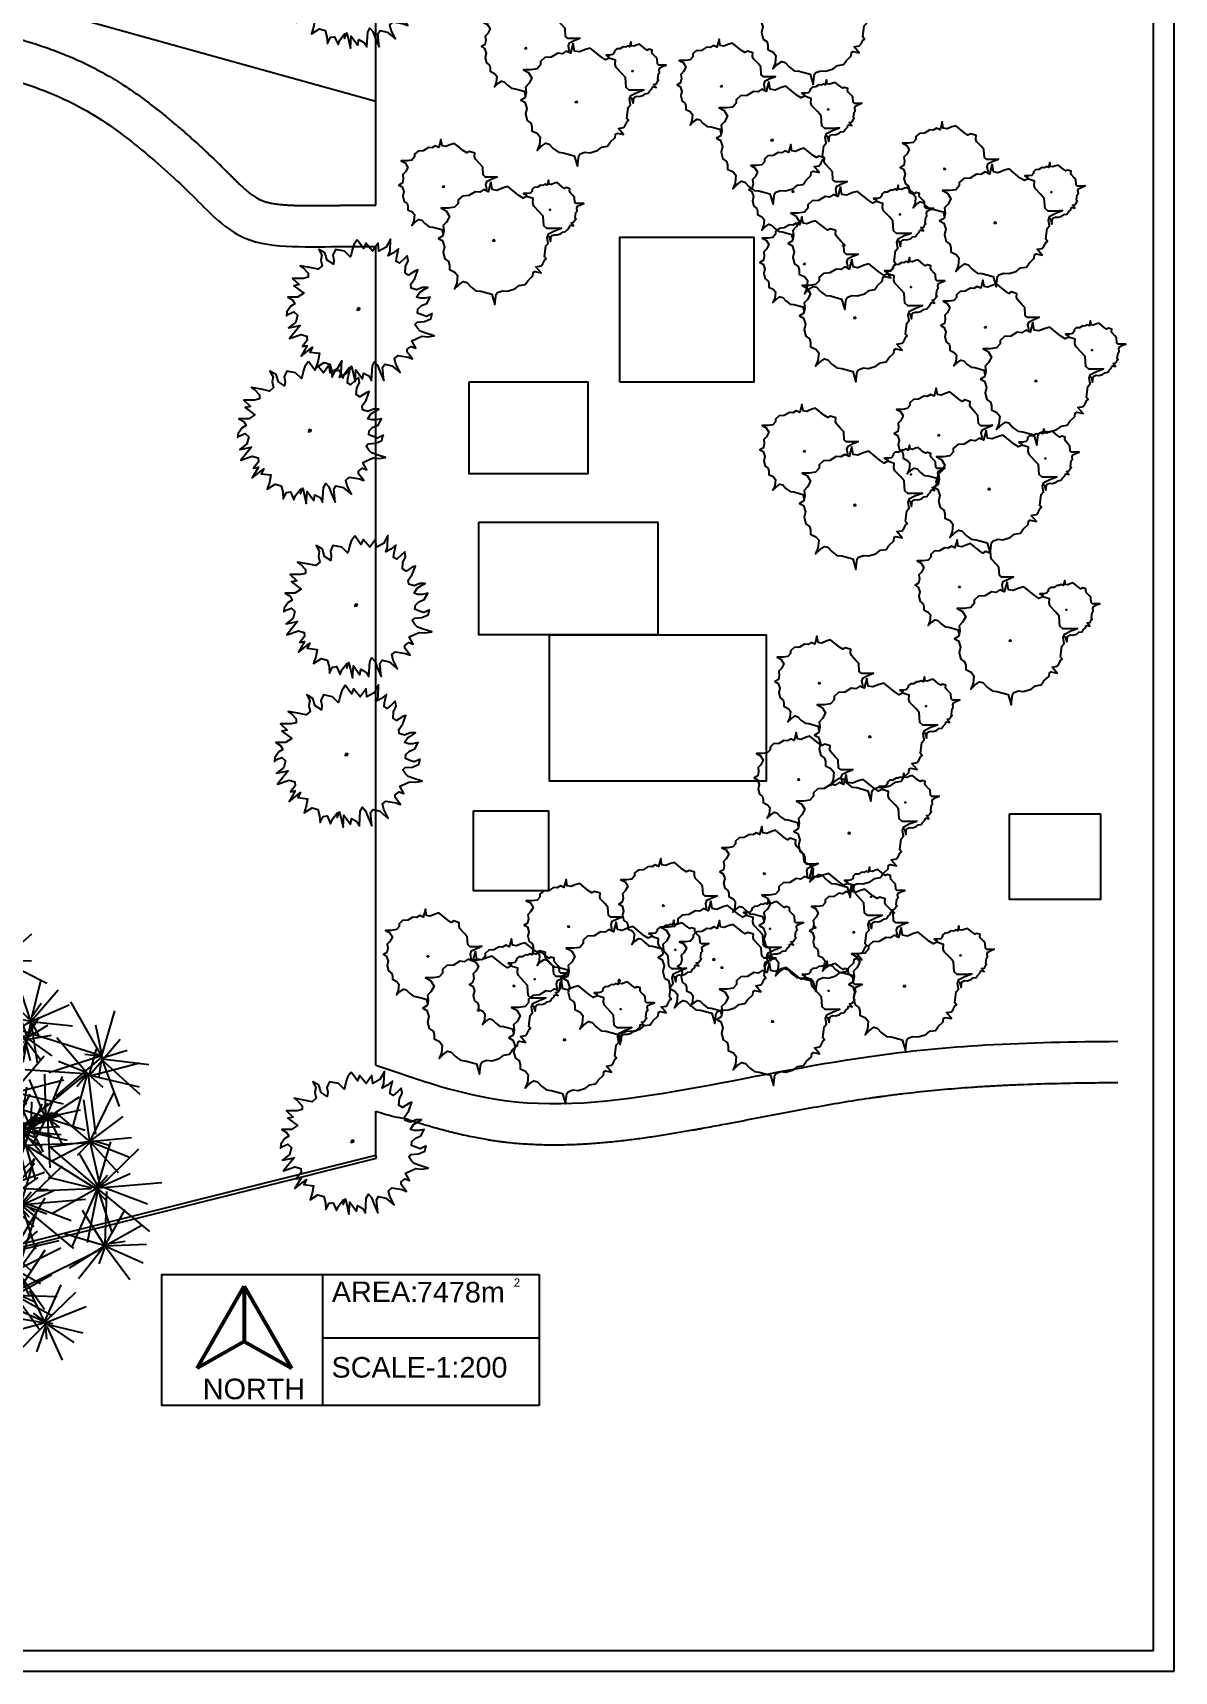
# Model space of a CAD drawing. Header units: millimetres. Extents: x -2023021 to 4454414, y -304659 to 993992.
# Drawn here: x 2099017 to 2154423, y 28816 to 108398 of the extents above; entities that cross this region are included whole.
import ezdxf

# ---------------------------------------------------------------- set-up
doc = ezdxf.new("R2010")
doc.units = ezdxf.units.MM
doc.header["$LTSCALE"] = 10
doc.header["$MEASUREMENT"] = 0
doc.linetypes.add('BANKLINE1', pattern=[5.5, 4, -1.5])
doc.layers.add('zelen', color=69, linetype='Continuous')
doc.styles.get("Standard").update_dxf_attribs({"font": 'arial.ttf'})

# ---------------------------------------------------------------- blocks, each defined once
blk = doc.blocks.new('*U16')
for points in [[(0, 1540.256), (-77.4954, 1428.4452), (-106.5784, 1341.501), (-135.636, 1217.295), (-155.0162, 1167.6126), (-280.9748, 1291.8186), (-474.7514, 1329.0804), (-532.892, 1204.8744), (-513.5118, 1105.5096), (-523.1892, 1006.1194), (-658.8506, 1093.089), (-707.2884, 1254.5568), (-842.9244, 1329.0804), (-775.1064, 1204.8744), (-794.4866, 1093.089), (-765.429, 968.8576), (-852.6272, 894.334), (-1036.701, 931.5958), (-1249.8832, 968.8576), (-1191.7426, 931.5958), (-1075.4614, 807.3898), (-1075.4614, 720.4456), (-1182.0398, 695.6044), (-1414.5768, 695.6044), (-1269.238, 558.9524), (-1385.5192, 534.1112), (-1172.3624, 372.6434), (-1307.9984, 285.6992), (-1521.1552, 285.6992), (-1414.5768, 223.5962), (-1366.139, 136.652), (-1453.3372, 86.9442), (-1540.5354, -37.2618), (-1550.2382, -124.206), (-1501.775, -86.9442), (-1385.5192, -37.2618), (-1307.9984, -111.7854), (-1346.7588, -260.8326), (-1501.775, -385.064), (-1249.8832, -335.3816), (-1482.3948, -621.0554), (-1230.503, -534.1112), (-1104.5444, -571.373), (-1094.8416, -658.3172), (-1201.42, -794.9692), (-1094.8416, -770.128), (-1230.503, -1006.1194), (-978.5858, -807.3898), (-1036.701, -919.1752), (-823.5442, -944.0164), (-852.6272, -1105.4842), (-901.065, -1254.5568), (-726.6686, -1142.746), (-600.71, -1180.0078), (-561.9496, -1316.6598), (-552.2722, -1465.707), (-484.4542, -1329.0804), (-397.2306, -1316.6598), (-319.7352, -1490.5482), (-280.9748, -1391.1834), (-174.3964, -1254.5568), (-174.3964, -1353.9216), (-125.9586, -1229.7156), (-48.4378, -1565.0718), (-29.0576, -1304.2392), (116.2812, -1502.9688), (135.6614, -1378.7628), (251.9172, -1440.8658), (310.0578, -1540.2306), (329.438, -1217.295), (377.8758, -1130.3254), (445.6938, -1204.8744), (494.157, -1341.501), (581.3552, -1540.2306), (552.2722, -1254.5568), (600.71, -1180.0078), (755.7516, -1217.295), (891.3876, -1329.0804), (939.8254, -1366.3422), (842.9498, -1180.0078), (813.8668, -1055.8018), (891.3876, -993.6988), (1114.2472, -1030.9606), (1211.1228, -1068.2224), (1094.867, -919.1752), (1094.867, -857.0722), (1182.0652, -794.9692), (1278.9408, -832.231), (1191.7426, -670.7378), (1414.6022, -571.373), (1540.5608, -583.7936), (1685.8996, -558.9524), (1521.1806, -509.27), (1375.8418, -459.5876), (1317.7012, -397.4846), (1259.5606, -310.515), (1308.0238, -260.8326), (1472.7174, -248.412), (1608.3788, -186.309), (1637.4364, -74.5236)], [(1647.1392, -74.5236), (1511.4778, -136.6266), (1433.9824, -111.7854), (1317.7012, -62.103), (1327.404, 24.8412), (1404.8994, 99.3648), (1521.1806, 149.0726), (1598.676, 285.6992), (1482.4202, 260.858), (1385.5192, 260.858), (1298.321, 285.6992), (1366.139, 397.4846), (1472.7174, 459.5876), (1540.5608, 496.8494), (1424.2796, 496.8494), (1298.321, 447.167), (1182.0652, 484.4288), (1172.3624, 571.3984), (1259.5606, 695.6044), (1327.404, 881.9134), (1259.5606, 857.0722), (1123.9246, 770.128), (1046.4038, 819.8104), (1056.1066, 956.437), (1114.2472, 1080.6684), (1094.867, 1192.4538), (1017.3462, 1117.9302), (920.4452, 1030.9606), (852.6272, 1068.2478), (862.33, 1167.6126), (901.0904, 1341.501), (794.512, 1254.5568), (678.2308, 1192.4538), (716.9912, 1291.8186), (726.6686, 1552.6766), (629.793, 1378.7628), (474.7768, 1291.8186), (455.3966, 1465.7324), (329.438, 1291.8186), (184.0992, 1465.7324), (135.6614, 1353.9216), (0, 1540.256)]]:
    blk.add_lwpolyline(points)
blk.add_lwpolyline([(9.7028, 49.6824), (0, 0), (48.4378, 12.4206), (58.1406, 37.2618)], close=True)
blk = doc.blocks.new('z_96')
at = {"color": 86, "linetype": 'Continuous'}
for p, q in [((-279.8, 149.9), (-254.2, 304.5)), ((-277.5, 143.8), (-209, 319.2)), ((0.6, 181.7), (29.5, 299.6)), ((-282.5, 143.4), (-440.4, 263.7)), ((-279.3, 139.9), (-326.8, 270.9)), ((1.7, 182.4), (-92.5, 262.1)), ((-2.3, 183.5), (-55.4, 292.1)), ((3.6, 188.7), (58.7, 265.3)), ((5.7, 184.9), (91.8, 284.8)), ((395.6, 94.6), (438.6, 246.5)), ((-276.5, 141.1), (-146.8, 221.3)), ((-9.6, 182.8), (-129.6, 222.9)), ((393.4, 89.6), (354, 209.2)), ((-292.1, 134.2), (-430.8, 180.4)), ((-280.1, 150.3), (-304, 174)), ((-260.4, 142.3), (-97.9, 156.1)), ((-5.7, 186.4), (-99.8, 114.3)), ((-4.6, 181.6), (-86.6, 72.3)), ((-0.6, 184.6), (125.7, 194.4)), ((1.5, 182.8), (69.9, 77.5)), ((9.8, 182.3), (88, 114.6)), ((393.4, 89.6), (284.7, 153.1)), ((393.4, 89.6), (479.1, 181.8)), ((-283.2, 138.5), (-471.2, 114.9)), ((-279.1, 142.3), (-397.9, 16.9)), ((-285.6, 136.6), (-375, 92.2)), ((-277.6, 139.7), (-313.4, -1.1)), ((-279.1, 135.4), (-307.4, 99.5)), ((-278.4, 130.6), (-221.9, 40)), ((-277.5, 137.2), (-129.1, 19.3)), ((-263.2, 140.3), (-131, 113.5)), ((393.4, 89.6), (514.5, 123.6)), ((-71.7, -35.5), (-42.1, 65.4)), ((393.4, 89.6), (273.9, 50.1)), ((393.4, 89.6), (293.9, 12.5)), ((391.3, 83.5), (363.2, 41.9)), ((393.4, 89.6), (493.5, 13.4)), ((393.4, 89.6), (516.7, 64.5)), ((393.4, 89.6), (442.6, -26.2)), ((409.2, 93.4), (456.4, 89)), ((-74.7, -24.6), (-111.9, 37.5)), ((164.1, -89.9), (142.7, 11.7)), ((163.4, -89), (238.9, 7.6)), ((-237.5, -199.4), (-267, -22)), ((-234, -202.3), (-196.3, -40.6)), ((-75, -39.2), (-157.1, -75.4)), ((-74, -33), (-152.4, -40.5)), ((-65.2, -32.9), (-135.5, -11.4)), ((-76.2, -35.8), (-103.5, -105.8)), ((-80, -28.7), (-89.9, -20)), ((-72.5, -35.1), (-71.9, -112)), ((-70.4, -41.1), (3.7, -57.1)), ((-69.9, -39.6), (-38.4, -102.6)), ((-68.1, -28.4), (-55.8, -19.3)), ((159.3, -86.3), (85.5, -28.7)), ((167, -88.4), (276, -24.7)), ((167.1, -94.6), (37.3, -175)), ((161.1, -92.4), (74, -95.2)), ((163.4, -86.5), (137.7, -55.7)), ((164.5, -93.4), (157.3, -141.4)), ((160.4, -93), (267.6, -148.2)), ((164.2, -92.2), (234.3, -170.2)), ((165.3, -92), (295.7, -74)), ((166.9, -90.5), (187.1, -100.1)), ((168.3, -88.4), (194, -71.5)), ((163.6, -101.8), (119, -170.9)), ((167, -104.1), (188, -212.9)), ((-237.4, -199.3), (-392.1, -169)), ((-242.3, -196.3), (-391.5, -241.3)), ((-246.4, -194), (-283.1, -163.8)), ((-231, -196), (-205.2, -161.9)), ((-242.2, -199.4), (-329.5, -310.3)), ((-241, -201.7), (-259.1, -277.3)), ((-242.2, -201.7), (-47.9, -207.3)), ((-236.2, -200.9), (-139.2, -306.8)), ((-230.8, -205.8), (-146.5, -236))]:
    blk.add_line(p, q, dxfattribs=at)
at = {"color": 251, "linetype": 'Continuous'}
for p, q in [((-4.6, -3.2), (0.8, 176.4)), ((-17.8, -5.6), (-274.7, 141.8)), ((0, 0), (389.1, 84.4)), ((-10.4, -6), (-235.7, -205.3)), ((-16, -6.1), (-74.7, -37.4)), ((-5, -18.9), (163.8, -91.6))]:
    blk.add_line(p, q, dxfattribs=at)
blk = doc.blocks.new('сосна 1')
for p, rotation in [((317.7, 388.3), 121.1570021628385), ((-412.6, 386.5), 205.4822314301707), ((-136.5, 361.1), 177.7388340989747), ((-117.1, 122.3), 55.05972244949476), ((-351.5, 121.7), 257.3134436407499), ((-143.1, -5.5), 121.1570021628385), ((285.8, 9.1), 60.73020616460848), ((-343.1, -101.5), 57.88453704712605), ((234.4, -65.1), 73.86762904044271), ((-274, 161.3), 177.7388340989747), ((173.8, 17), 349.7944254651076), ((326.9, 45.9), 177.7388340989747), ((98.1, -4.6), 177.7388340989747), ((-502.4, -282.3), 279.7984529833926), ((-175.3, -367), 63.19571700542104), ((-48.9, -393.6), 342.5348703671633), ((260.9, -458.6), 13.7229345296671)]:
    blk.add_blockref('z_96', p, dxfattribs=dict(rotation=rotation))
blk = doc.blocks.new('Clump of Trees or Bushes - plan')
for points in [[(-10.993, 56.487), (-9.228, 58.426), (-10.144, 63.512), (-8.923, 67.033), (-3.43, 69.772), (2.673, 72.119), (-2.82, 71.728), (-10.449, 71.728), (-13.195, 74.075), (-13.806, 83.073), (-16.857, 86.594), (-22.045, 92.071), (-22.961, 94.81), (-22.656, 98.722), (-28.759, 100.678), (-31.811, 99.113), (-35.472, 101.461), (-45.543, 109.676), (-49.815, 108.503), (-55.308, 106.155), (-59.58, 106.938), (-60.801, 113.98), (-63.242, 104.982), (-67.209, 106.938), (-70.872, 104.59), (-74.839, 104.982), (-80.637, 101.461), (-86.435, 101.069), (-90.402, 97.548), (-90.402, 94.419), (-93.454, 90.898), (-98.947, 90.115), (-105.66, 90.115), (-101.083, 87.768), (-98.031, 82.682), (-100.778, 77.596), (-103.829, 74.466), (-103.219, 69.772), (-104.134, 65.077), (-108.102, 62.73), (-104.439, 60.774), (-102.609, 55.297), (-103.829, 50.211), (-102.303, 44.342), (-98.947, 41.995), (-98.031, 38.865), (-98.031, 34.953), (-93.148, 32.606), (-90.707, 29.476), (-91.317, 22.434), (-93.454, 17.348), (-89.487, 21.26), (-85.519, 23.999), (-82.468, 23.216), (-78.806, 19.304), (-74.228, 15.783), (-69.956, 15.392), (-59.886, 12.653), (-58.254, 7.074)], [(59.448, 5.262), (60.936, 4.858), (62.652, -1.011), (63.415, 4.858), (64.178, 5.836), (66.848, 6.814), (69.709, 6.569), (73.905, 7.792), (76.385, 9.748), (79.627, 10.237), (81.153, 12.438), (84.014, 15.127), (84.205, 17.084), (85.158, 17.573), (88.591, 16.839), (85.73, 20.262), (88.591, 20.751), (89.545, 21.974), (90.689, 24.174), (91.452, 24.663), (90.499, 25.886), (91.261, 31.999), (92.596, 33.466), (92.024, 36.645), (92.787, 38.845), (96.22, 40.557), (100.035, 42.024), (96.602, 41.779), (91.834, 41.779), (90.117, 43.246), (89.736, 48.871), (87.828, 51.071), (84.586, 54.494), (84.014, 56.206), (84.205, 58.651), (80.39, 59.873), (78.483, 58.895), (76.194, 60.362), (69.9, 65.497), (67.23, 64.764), (63.797, 63.297), (61.126, 63.786), (60.364, 68.187), (58.838, 62.563), (56.358, 63.786), (54.07, 62.319), (51.59, 62.563), (47.966, 60.362), (44.343, 60.118), (41.863, 57.917), (41.863, 55.961), (39.956, 53.761), (36.523, 53.272), (32.327, 53.272), (35.187, 51.805), (36.641, 49.381)]]:
    blk.add_lwpolyline(points)
for points in [[(-4.577, 66.508), (-7.629, 55.261), (-12.588, 57.706), (-17.166, 54.772), (-22.125, 55.261), (-29.372, 50.86), (-36.62, 50.371), (-41.579, 45.969), (-41.579, 42.057), (-45.393, 37.656), (-52.259, 36.678), (-60.651, 36.678), (-54.93, 33.743), (-51.115, 27.386), (-54.548, 21.029), (-58.363, 17.116), (-57.6, 11.248), (-58.744, 5.38), (-63.703, 2.446), (-59.126, 0), (-56.837, -6.846), (-58.363, -13.203), (-56.455, -20.539), (-52.259, -23.473), (-51.115, -27.385), (-51.115, -32.275), (-45.012, -35.21), (-41.96, -39.122), (-42.723, -47.924), (-45.393, -54.282), (-40.434, -49.391), (-35.475, -45.968), (-31.661, -46.946), (-27.083, -51.837), (-21.362, -56.238), (-16.021, -56.727), (-3.433, -60.15), (0, -71.887), (1.526, -60.15), (3.052, -58.194), (8.392, -56.238), (14.114, -56.727), (22.506, -54.282), (27.465, -50.369), (33.949, -49.391), (37.001, -44.99), (42.723, -39.611), (43.104, -35.699), (45.012, -34.721), (51.878, -36.188), (46.156, -29.341), (51.878, -28.363), (53.785, -25.918), (56.074, -21.517), (57.6, -20.539), (55.692, -18.094), (57.218, -5.868), (59.888, -2.934), (58.744, 3.424), (60.27, 7.825), (67.136, 11.248), (74.765, 14.182), (67.899, 13.693), (58.363, 13.693), (54.93, 16.627), (54.167, 27.875), (50.352, 32.276), (43.867, 39.123), (42.723, 42.546), (43.104, 47.436), (35.475, 49.882), (31.661, 47.925), (27.083, 50.86), (14.495, 61.129), (9.155, 59.662), (2.289, 56.728), (-3.052, 57.706)], [(-58.055, 61.947), (-58.97, 60.774), (-57.139, 60.774)], [(62.08, 35.667), (61.508, 34.933), (62.652, 34.933)], [(-1.144, 1.468), (-2.289, 0), (0, 0)]]:
    blk.add_lwpolyline(points, close=True)

msp = doc.modelspace()

# ---------------------------------------------------------------- linework, layer by layer
at = {"transparency": 33554687}
for p, q in [((2154423, 28816), (2154423, 151775)), ((2153423, 29816), (2153423, 150797)), ((2115667, 100018), (2115667, 141377)), ((2089993, 112217), (2115667, 105069)), ((2115667, 58259), (2115667, 98017)), ((2115667, 53889), (2115667, 56016)), ((2031559, 32786), (2115667, 53889)), ((2031596, 32641), (2115704, 53744)), ((2115704, 53744), (2115667, 53889)), ((2105261, 48086), (2105261, 41730)), ((2105261, 48086), (2123592, 48086)), ((2113098, 41730), (2113098, 48086)), ((2123592, 48086), (2123592, 41730)), ((2113098, 45006), (2123592, 45006)), ((2123592, 41730), (2105261, 41730)), ((1990353, 29816), (2129731, 29816)), ((2129731, 29816), (2153423, 29816)), ((1990353, 28816), (2129731, 28816)), ((2129731, 28816), (2154423, 28816))]:
    msp.add_line(p, q, dxfattribs=at)
at = {"lineweight": 53, "transparency": 33554687}
for p, q in [((2106989, 43541), (2109282, 47512)), ((2109282, 47512), (2111575, 43541)), ((2109282, 47512), (2109282, 44837)), ((2109282, 44837), (2106989, 43541)), ((2109282, 44837), (2111575, 43541))]:
    msp.add_line(p, q, dxfattribs=at)
at = {"transparency": 33554687}
for points in [[(2127489, 91443), (2134026, 91443), (2134026, 98447), (2127489, 98447)], [(2120194, 91443), (2125959, 91443), (2125959, 86975), (2120194, 86975)], [(2120664, 84624), (2129360, 84624), (2129360, 79159), (2120664, 79159)], [(2124100, 79159), (2134620, 79159), (2134620, 72046), (2124100, 72046)], [(2120404, 70613), (2124050, 70613), (2124050, 66724), (2120404, 66724)], [(2146420, 70468), (2150847, 70468), (2150847, 66297), (2146420, 66297)]]:
    msp.add_lwpolyline(points, close=True, dxfattribs=at)
for points, knots in [([(2076305, 116852), (2076967, 116019), (2077015, 115844), (2077111, 115497), (2077159, 115326), (2077256, 114987), (2077304, 114820), (2077404, 114489), (2077454, 114326), (2077558, 114004), (2077611, 113846), (2077678, 113656), (2077689, 113623), (2077704, 113581), (2077708, 113572), (2077714, 113555), (2077717, 113546), (2077727, 113519), (2077733, 113501), (2077753, 113448), (2077766, 113413), (2077804, 113309), (2077831, 113241), (2077891, 113087), (2077926, 113002), (2077997, 112837), (2078032, 112757), (2078105, 112601), (2078142, 112525), (2078217, 112379), (2078255, 112308), (2078325, 112184), (2078357, 112130), (2078398, 112065), (2078406, 112052), (2078417, 112034), (2078421, 112029), (2078428, 112018), (2078432, 112012), (2078439, 112000), (2078443, 111994), (2078455, 111977), (2078463, 111965), (2078487, 111929), (2078503, 111906), (2078552, 111835), (2078587, 111788), (2078671, 111677), (2078722, 111613), (2078828, 111486), (2078884, 111423), (2078999, 111298), (2079059, 111236), (2079183, 111114), (2079247, 111053), (2079379, 110932), (2079447, 110873), (2079587, 110755), (2079659, 110697), (2079806, 110582), (2079881, 110525), (2080035, 110413), (2080113, 110358), (2080218, 110286), (2080243, 110270), (2080304, 110229), (2080341, 110205), (2080388, 110174), (2080399, 110167), (2080417, 110155), (2080425, 110150), (2080441, 110140), (2080449, 110135), (2080473, 110120), (2080489, 110110), (2080537, 110080), (2080569, 110060), (2080665, 110002), (2080729, 109964), (2080899, 109866), (2081006, 109807), (2081220, 109696), (2081326, 109644), (2081539, 109545), (2081645, 109500), (2081856, 109415), (2081961, 109376), (2082152, 109311), (2082237, 109284), (2082408, 109235), (2082493, 109213), (2082598, 109188), (2082620, 109184), (2082654, 109176), (2082668, 109173), (2082686, 109170), (2082691, 109168), (2082701, 109166), (2082706, 109165), (2082721, 109162), (2082731, 109160), (2082762, 109154), (2082782, 109150), (2082845, 109139), (2082886, 109132), (2083000, 109114), (2083073, 109104), (2083223, 109086), (2083299, 109079), (2083454, 109065), (2083533, 109060), (2083695, 109051), (2083777, 109048), (2083944, 109043), (2084029, 109042), (2084202, 109041), (2084290, 109042), (2084468, 109044), (2084559, 109046), (2084743, 109051), (2084836, 109055), (2085025, 109062), (2085121, 109067), (2085315, 109076), (2085413, 109081), (2085612, 109092), (2085712, 109097), (2085916, 109108), (2086019, 109114), (2086153, 109120), (2086183, 109122), (2086224, 109124), (2086234, 109124), (2086256, 109126), (2086268, 109126), (2086291, 109127), (2086303, 109128), (2086337, 109129), (2086361, 109131), (2086430, 109134), (2086477, 109136), (2086616, 109142), (2086709, 109146), (2086987, 109157), (2087173, 109163), (2087728, 109178), (2088098, 109185), (2089100, 109191), (2089730, 109183), (2090489, 109160), (2090618, 109155), (2091004, 109140), (2091261, 109128), (2091623, 109108), (2091727, 109102), (2091899, 109091), (2091968, 109087), (2092063, 109081), (2092089, 109079), (2092141, 109076), (2092168, 109074), (2092246, 109068), (2092299, 109065), (2092456, 109053), (2092561, 109046), (2092877, 109021), (2093088, 109002), (2093670, 108948), (2094041, 108907), (2094787, 108814), (2095160, 108761), (2095908, 108641), (2096283, 108573), (2097032, 108421), (2097406, 108336), (2097971, 108194), (2098162, 108143), (2098441, 108066), (2098529, 108041), (2098704, 107989), (2098792, 107963), (2099056, 107882), (2099231, 107826), (2099678, 107677), (2099950, 107580), (2100490, 107372), (2100758, 107262), (2101292, 107028), (2101557, 106904), (2102083, 106641), (2102343, 106502), (2102617, 106346), (2102634, 106336), (2102667, 106317), (2102684, 106307), (2102734, 106278), (2102767, 106258), (2102867, 106200), (2102933, 106160), (2103129, 106040), (2103259, 105959), (2103575, 105755), (2103760, 105630), (2104123, 105377), (2104301, 105248), (2104651, 104988), (2104823, 104856), (2105162, 104591), (2105328, 104457), (2105546, 104279), (2105601, 104234), (2105676, 104171), (2105697, 104154), (2105738, 104120), (2105758, 104103), (2105798, 104070), (2105818, 104053), (2105878, 104003), (2105918, 103969), (2106037, 103868), (2106117, 103800), (2106354, 103596), (2106511, 103459), (2106919, 103096), (2107169, 102868), (2107665, 102403), (2107910, 102167), (2108184, 101898), (2108213, 101870), (2108264, 101819), (2108285, 101798), (2108312, 101772), (2108317, 101766), (2108327, 101757), (2108331, 101753), (2108339, 101744), (2108344, 101740), (2108356, 101728), (2108365, 101719), (2108390, 101694), (2108406, 101678), (2108456, 101628), (2108489, 101595), (2108578, 101506), (2108634, 101450), (2108743, 101341), (2108797, 101288), (2108902, 101185), (2108954, 101135), (2109055, 101038), (2109105, 100991), (2109202, 100901), (2109250, 100858), (2109344, 100776), (2109389, 100737), (2109479, 100663), (2109522, 100628), (2109607, 100562), (2109648, 100532), (2109721, 100481), (2109752, 100459), (2109813, 100419), (2109843, 100400), (2109901, 100365), (2109929, 100349), (2109984, 100320), (2110010, 100306), (2110042, 100291), (2110048, 100289), (2110058, 100284), (2110062, 100282), (2110069, 100279), (2110072, 100278), (2110081, 100274), (2110087, 100271), (2110099, 100266), (2110105, 100263), (2110124, 100255), (2110137, 100250), (2110175, 100235), (2110201, 100226), (2110257, 100207), (2110286, 100198), (2110347, 100180), (2110379, 100171), (2110445, 100155), (2110480, 100146), (2110552, 100131), (2110589, 100124), (2110665, 100109), (2110705, 100103), (2110787, 100090), (2110829, 100084), (2110915, 100073), (2110959, 100068), (2111065, 100056), (2111128, 100050), (2111258, 100040), (2111325, 100035), (2111461, 100027), (2111531, 100023), (2111622, 100019), (2111642, 100018), (2111669, 100017), (2111676, 100017), (2111694, 100016), (2111706, 100016), (2111743, 100015), (2111767, 100014), (2111840, 100011), (2111889, 100010), (2112036, 100006), (2112135, 100005), (2112366, 100002), (2112499, 100002), (2112767, 100002), (2112903, 100003), (2113177, 100006), (2113316, 100008), (2113596, 100012), (2113738, 100014), (2113922, 100016), (2113961, 100017), (2114023, 100017), (2114044, 100018), (2114079, 100018), (2114093, 100018), (2114117, 100018), (2114128, 100018), (2114160, 100019), (2114181, 100019), (2114245, 100019), (2114288, 100020), (2114416, 100020), (2114501, 100021), (2114756, 100021), (2114925, 100021), (2115289, 100020), (2115483, 100019), (2115676, 100018)], [0, 0, 0, 0, 551.308871, 551.308871, 1102.617742, 1102.617742, 1653.926613, 1653.926613, 2205.235484, 2205.235484, 2756.544355, 2756.544355, 2873.000078, 2873.000078, 2904.699615, 2904.699615, 2936.399151, 2936.399151, 2999.798225, 2999.798225, 3126.596371, 3126.596371, 3380.192664, 3380.192664, 3707.990766, 3707.990766, 4035.788868, 4035.788868, 4363.586969, 4363.586969, 4691.385071, 4691.385071, 4960.463831, 4960.463831, 5026.647461, 5026.647461, 5053.543218, 5053.543218, 5084.846652, 5084.846652, 5116.150086, 5116.150086, 5178.756954, 5178.756954, 5303.970689, 5303.970689, 5554.39816, 5554.39816, 5900.124763, 5900.124763, 6245.851365, 6245.851365, 6591.577967, 6591.577967, 6937.304569, 6937.304569, 7283.031172, 7283.031172, 7628.757774, 7628.757774, 7974.484376, 7974.484376, 8320.210979, 8320.210979, 8428.279498, 8428.279498, 8583.412778, 8583.412778, 8627.916027, 8627.916027, 8661.321834, 8661.321834, 8694.727642, 8694.727642, 8761.539256, 8761.539256, 8895.162486, 8895.162486, 9162.408945, 9162.408945, 9607.28874, 9607.28874, 10052.168535, 10052.168535, 10497.04833, 10497.04833, 10941.928125, 10941.928125, 11309.697217, 11309.697217, 11677.466309, 11677.466309, 11771.73811, 11771.73811, 11829.171802, 11829.171802, 11851.381969, 11851.381969, 11873.592136, 11873.592136, 11918.01247, 11918.01247, 12006.853138, 12006.853138, 12184.534473, 12184.534473, 12484.55374, 12484.55374, 12784.573007, 12784.573007, 13084.592274, 13084.592274, 13384.611541, 13384.611541, 13684.630808, 13684.630808, 13984.650075, 13984.650075, 14284.669342, 14284.669342, 14584.688608, 14584.688608, 14884.707875, 14884.707875, 15184.727142, 15184.727142, 15484.746409, 15484.746409, 15784.765676, 15784.765676, 15871.817931, 15871.817931, 15901.541884, 15901.541884, 15934.80958, 15934.80958, 15968.077275, 15968.077275, 16034.612666, 16034.612666, 16167.683449, 16167.683449, 16433.825013, 16433.825013, 16966.108141, 16966.108141, 18030.674398, 18030.674398, 19851.69455, 19851.69455, 20223.362427, 20223.362427, 20966.69818, 20966.69818, 21267.128114, 21267.128114, 21465.014406, 21465.014406, 21540.589099, 21540.589099, 21616.163793, 21616.163793, 21767.31318, 21767.31318, 22069.611954, 22069.611954, 22674.209502, 22674.209502, 23732.192988, 23732.192988, 24790.176475, 24790.176475, 25848.159961, 25848.159961, 26906.143447, 26906.143447, 27445.827103, 27445.827103, 27694.988155, 27694.988155, 27944.149207, 27944.149207, 28442.471311, 28442.471311, 29217.242, 29217.242, 29992.012689, 29992.012689, 30766.783379, 30766.783379, 31541.554068, 31541.554068, 31592.124365, 31592.124365, 31642.694661, 31642.694661, 31743.835255, 31743.835255, 31946.116442, 31946.116442, 32350.678815, 32350.678815, 32948.089323, 32948.089323, 33545.49983, 33545.49983, 34142.910337, 34142.910337, 34740.320844, 34740.320844, 34940.704997, 34940.704997, 35017.362881, 35017.362881, 35091.910595, 35091.910595, 35166.458309, 35166.458309, 35315.553737, 35315.553737, 35613.744593, 35613.744593, 36210.126305, 36210.126305, 37177.871106, 37177.871106, 38145.615906, 38145.615906, 38260.775994, 38260.775994, 38346.217423, 38346.217423, 38366.844657, 38366.844657, 38383.639065, 38383.639065, 38400.433473, 38400.433473, 38434.022289, 38434.022289, 38501.19992, 38501.19992, 38635.555183, 38635.555183, 38871.416378, 38871.416378, 39107.277572, 39107.277572, 39343.138766, 39343.138766, 39578.99996, 39578.99996, 39814.861155, 39814.861155, 40050.722349, 40050.722349, 40286.583543, 40286.583543, 40522.444738, 40522.444738, 40712.993385, 40712.993385, 40903.542032, 40903.542032, 41094.090679, 41094.090679, 41284.639326, 41284.639326, 41328.772485, 41328.772485, 41358.347763, 41358.347763, 41381.413101, 41381.413101, 41427.543777, 41427.543777, 41473.674454, 41473.674454, 41565.935806, 41565.935806, 41740.782504, 41740.782504, 41915.629202, 41915.629202, 42090.475901, 42090.475901, 42265.322599, 42265.322599, 42440.169297, 42440.169297, 42615.015995, 42615.015995, 42789.862693, 42789.862693, 42964.709392, 42964.709392, 43202.612229, 43202.612229, 43440.515065, 43440.515065, 43678.417902, 43678.417902, 43745.534736, 43745.534736, 43766.935548, 43766.935548, 43807.002596, 43807.002596, 43887.136691, 43887.136691, 44047.404881, 44047.404881, 44367.941262, 44367.941262, 44792.692076, 44792.692076, 45217.44289, 45217.44289, 45642.193705, 45642.193705, 46066.944519, 46066.944519, 46183.124603, 46183.124603, 46246.711264, 46246.711264, 46285.697685, 46285.697685, 46316.843433, 46316.843433, 46379.13493, 46379.13493, 46503.717925, 46503.717925, 46752.883914, 46752.883914, 47251.215891, 47251.215891, 47828.705491, 47828.705491, 47828.705491, 47828.705491]), ([(2074987, 115667), (2075240, 114743), (2075687, 113120), (2076824, 110432), (2079144, 108400), (2082508, 106842), (2086875, 107228), (2092085, 107195), (2097313, 106515), (2101566, 104839), (2104467, 102644), (2106851, 100461), (2108938, 98235), (2111684, 97962), (2113499, 98017), (2114546, 98021), (2115667, 98017)], [72.263661, 72.263661, 72.263661, 72.263661, 2952.573778, 5127.374557, 8715.174637, 11908.574211, 15977.303059, 21555.045974, 27638.730888, 31642.876209, 35124.07427, 38442.287513, 41476.501616, 43838.242865, 46373.196882, 46983.530157, 46983.530157, 46983.530157, 46983.530157]), ([(2115667, 58259), (2117728, 57543), (2122608, 55845), (2130884, 56989), (2138501, 58655), (2145528, 59326), (2149543, 59397), (2151685, 59411)], [0, 0, 0, 0, 6471.742853, 15326.699115, 24389.217114, 30013.973047, 36438.043659, 36438.043659, 36438.043659, 36438.043659]), ([(2115667, 56016), (2115667, 56016), (2116300, 55817), (2116761, 55711), (2116993, 55695), (2117501, 55532), (2117758, 55452), (2118275, 55297), (2118536, 55222), (2119063, 55078), (2119328, 55010), (2119865, 54881), (2120136, 54821), (2120638, 54720), (2120868, 54677), (2121152, 54630), (2121204, 54622), (2121360, 54598), (2121464, 54582), (2121587, 54565), (2121606, 54562), (2121641, 54558), (2121657, 54556), (2121690, 54551), (2121706, 54549), (2121755, 54543), (2121788, 54538), (2121886, 54526), (2121951, 54519), (2122147, 54496), (2122277, 54483), (2122679, 54446), (2122950, 54427), (2123490, 54399), (2123760, 54391), (2124297, 54384), (2124566, 54385), (2125100, 54397), (2125367, 54407), (2125898, 54434), (2126163, 54452), (2126690, 54494), (2126952, 54518), (2127476, 54572), (2127736, 54602), (2128255, 54667), (2128513, 54701), (2129027, 54775), (2129283, 54813), (2129792, 54893), (2130045, 54934), (2130549, 55019), (2130799, 55062), (2131085, 55113), (2131121, 55119), (2131194, 55132), (2131230, 55139), (2131339, 55158), (2131412, 55171), (2131629, 55210), (2131774, 55237), (2132208, 55316), (2132495, 55370), (2133250, 55512), (2133714, 55601), (2134639, 55778), (2135098, 55866), (2136014, 56039), (2136469, 56123), (2137377, 56287), (2137829, 56367), (2138731, 56517), (2139181, 56588), (2139728, 56669), (2139827, 56683), (2139953, 56701), (2139981, 56705), (2140037, 56713), (2140065, 56717), (2140150, 56729), (2140206, 56736), (2140375, 56759), (2140488, 56774), (2140826, 56819), (2141052, 56847), (2141732, 56928), (2142186, 56977), (2142857, 57043), (2143073, 57063), (2143723, 57120), (2144156, 57155), (2144831, 57202), (2145072, 57217), (2145381, 57236), (2145448, 57240), (2145583, 57248), (2145650, 57251), (2145852, 57262), (2145987, 57269), (2146391, 57290), (2146661, 57302), (2147472, 57335), (2148014, 57352), (2149101, 57379), (2149646, 57389), (2150689, 57403), (2151186, 57408), (2151685, 57411)], [0, 0, 0, 0, 1526.834118, 1526.834118, 2290.251177, 2290.251177, 3053.668236, 3053.668236, 3817.085295, 3817.085295, 4580.502354, 4580.502354, 5343.919413, 5343.919413, 5982.135758, 5982.135758, 6124.206566, 6124.206566, 6408.348182, 6408.348182, 6459.138017, 6459.138017, 6503.408485, 6503.408485, 6547.678953, 6547.678953, 6636.21989, 6636.21989, 6813.301763, 6813.301763, 7167.465509, 7167.465509, 7905.167901, 7905.167901, 8642.870294, 8642.870294, 9380.572686, 9380.572686, 10118.275079, 10118.275079, 10855.977471, 10855.977471, 11593.679864, 11593.679864, 12331.382256, 12331.382256, 13069.084649, 13069.084649, 13806.787041, 13806.787041, 14544.489434, 14544.489434, 15282.191826, 15282.191826, 15390.17519, 15390.17519, 15498.158554, 15498.158554, 15714.125282, 15714.125282, 16146.058739, 16146.058739, 17009.925651, 17009.925651, 18419.695856, 18419.695856, 19829.466061, 19829.466061, 21239.236265, 21239.236265, 22649.00647, 22649.00647, 24058.776675, 24058.776675, 24366.581719, 24366.581719, 24454.864219, 24454.864219, 24543.146719, 24543.146719, 24719.711718, 24719.711718, 25072.841718, 25072.841718, 25779.101716, 25779.101716, 27191.621712, 27191.621712, 27861.495725, 27861.495725, 29201.243749, 29201.243749, 29944.723242, 29944.723242, 30151.967367, 30151.967367, 30359.211493, 30359.211493, 30773.699744, 30773.699744, 31602.676247, 31602.676247, 33260.629252, 33260.629252, 34918.582258, 34918.582258, 36425.007982, 36425.007982, 36425.007982, 36425.007982])]:
    msp.add_open_spline(points, degree=3, knots=knots, dxfattribs=at)

# ---------------------------------------------------------------- block references
at = {"transparency": 33554687, "xscale": 16.17208348636941, "yscale": 16.17208348636941, "zscale": 16.17208348636941}
msp.add_blockref('сосна 1', (2092453, 53972), dxfattribs=at)
at = {"layer": 'zelen', "transparency": 33554687}
for name, p, xscale, yscale, zscale in [('*U16', (2114542, 111126), 2.218021895684851, 2.218021895697659, 2.218021895684851), ('Clump of Trees or Bushes - plan', (2136901, 108980), 43.11638107232748, 43.11638107232748, 43.11638107232748), ('Clump of Trees or Bushes - plan', (2125451, 105019), 43.11638107232748, 43.11638107232748, 43.11638107232748), ('Clump of Trees or Bushes - plan', (2134949, 103165), 43.11638107232748, 43.11638107232748, 43.11638107232748), ('Clump of Trees or Bushes - plan', (2145783, 99150), 43.11638107232748, 43.11638107232748, 43.11638107232748), ('Clump of Trees or Bushes - plan', (2121450, 98296), 43.11638107232748, 43.11638107232748, 43.11638107232748), ('Clump of Trees or Bushes - plan', (2138428, 98059), 43.11638107232748, 43.11638107232748, 43.11638107232748), ('Clump of Trees or Bushes - plan', (2138974, 94541), 43.11638107232748, 43.11638107232748, 43.11638107232748), ('*U16', (2114768, 94924), 2.218021895684851, 2.218021895697659, 2.218021895684851), ('Clump of Trees or Bushes - plan', (2147760, 91468), 43.11638107232748, 43.11638107232748, 43.11638107232748), ('*U16', (2112400, 89013), 2.218021895684851, 2.218021895697659, 2.218021895684851), ('Clump of Trees or Bushes - plan', (2145494, 86221), 43.11638107232748, 43.11638107232748, 43.11638107232748), ('Clump of Trees or Bushes - plan', (2138974, 85432), 43.11638107232748, 43.11638107232748, 43.11638107232748), ('*U16', (2114642, 80540), 2.218021895684851, 2.218021895697659, 2.218021895684851), ('Clump of Trees or Bushes - plan', (2146504, 78856), 43.11638107232748, 43.11638107232748, 43.11638107232748), ('Clump of Trees or Bushes - plan', (2139703, 74178), 43.11638107232748, 43.11638107232748, 43.11638107232748), ('*U16', (2114184, 73286), 2.218021895684851, 2.218021895697659, 2.218021895684851), ('Clump of Trees or Bushes - plan', (2138700, 69499), 43.11638107232748, 43.11638107232748, 43.11638107232748), ('Clump of Trees or Bushes - plan', (2137027, 64931), 43.11638107232748, 43.11638107232748, 43.11638107232748), ('Clump of Trees or Bushes - plan', (2132122, 63372), 43.11638107232748, 43.11638107232748, 43.11638107232748), ('Clump of Trees or Bushes - plan', (2127527, 62349), 43.11638107232748, 43.11638107232748, 43.11638107232748), ('Clump of Trees or Bushes - plan', (2141373, 62073), 43.11638107232748, 43.11638107232748, 43.11638107232748), ('Clump of Trees or Bushes - plan', (2120697, 60916), 43.11638107232748, 43.11638107232748, 43.11638107232748), ('Clump of Trees or Bushes - plan', (2134970, 60364), 43.11638107232748, 43.11638107232748, 43.11638107232748), ('Clump of Trees or Bushes - plan', (2124875, 59473), 43.11638107232748, 43.11638107232748, 43.11638107232748), ('*U16', (2114472, 54494), 2.218021895684851, 2.218021895697659, 2.218021895684851)]:
    msp.add_blockref(name, p, dxfattribs=dict(at, xscale=xscale, yscale=yscale, zscale=zscale))

# ---------------------------------------------------------------- texts
at = {"linetype": 'BANKLINE1', "transparency": 33554687, "attachment_point": 1}
for s, width, insert, char_height in [('2', 8290.33, (2122367, 47895), 400), ('AREA:', 14140.13, (2113532, 47745), 1000), ('7478m', 19850.93, (2117659, 47728), 1000)]:
    msp.add_mtext_dynamic_manual_height_columns(s, width=width, gutter_width=12.5, heights=[0], dxfattribs=dict(at, insert=insert, char_height=char_height))
at = {"transparency": 33554687, "char_height": 1000, "attachment_point": 1}
for s, width, insert in [('SCALE-1:200', 93655.49, (2113517, 44078)), ('NORTH', 10260.59, (2107269, 43028))]:
    msp.add_mtext_dynamic_manual_height_columns(s, width=width, gutter_width=12.5, heights=[0], dxfattribs=dict(at, insert=insert))

doc.saveas('drawing.dxf')
